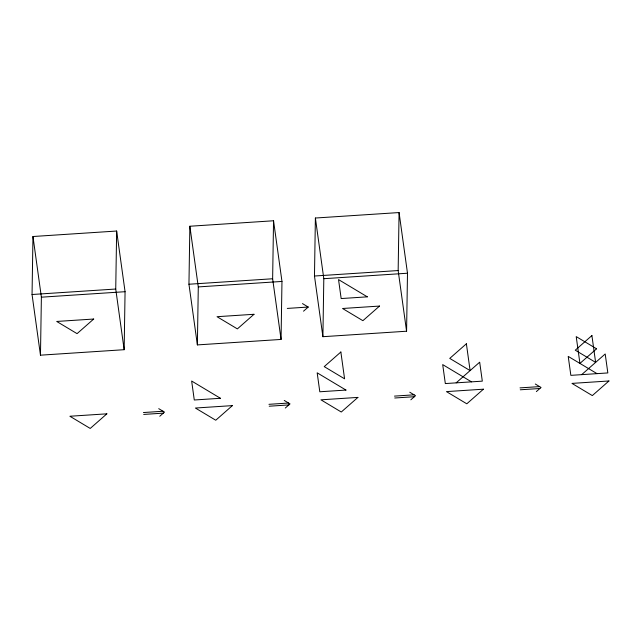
<?xml version="1.0" encoding="UTF-8"?>
<svg xmlns="http://www.w3.org/2000/svg" width="641" height="641" viewBox="0 0 641 641"><rect width="100%" height="100%" fill="white"/><g stroke="black" fill="none" stroke-linecap="round" stroke-linejoin="round"><path stroke-width="0.96" d="M32.05 294.507L32.963 236.513L116.646 231.032L125.067 291.703L124.154 349.698L40.471 355.178L32.05 294.507L115.733 289.027L116.646 231.032M40.471 355.178L41.385 297.184L32.963 236.513M188.951 284.235L189.864 226.241L273.547 220.768L281.968 281.439L281.062 339.434L197.38 344.906L188.951 284.235L272.633 278.763L273.547 220.768M197.38 344.906L198.285 286.912L189.864 226.241M314.475 276.023L315.388 218.028L399.071 212.556L407.492 273.226L406.578 331.221L322.904 336.693L314.475 276.023L398.157 270.55L399.071 212.556M322.904 336.693L323.809 278.699L315.388 218.028M159.785 416.241L164.489 412.107L158.728 408.662M303.522 311.181L308.225 307.047L302.472 303.594M285.309 408.029L290.012 403.894L284.251 400.449M410.825 399.816L415.528 395.681L409.775 392.228M456.16 382.853L479.676 362.189L482.312 381.147L445.327 383.566L442.699 364.609L471.48 381.852M536.349 391.603L541.052 387.468L535.299 384.015M581.683 374.64L605.2 353.976L607.836 372.934L570.851 375.354L568.214 356.396L597.003 373.639M41.385 297.184L125.067 291.703M198.285 286.912L281.968 281.439M323.809 278.699L407.492 273.226M287.304 308.417L308.225 307.047M143.432 412.532L163.046 411.25M268.956 404.319L288.57 403.037M394.479 396.106L414.094 394.816M520.003 387.885L539.618 386.603M143.696 414.423L163.311 413.141M269.22 406.21L288.835 404.928M394.744 397.997L414.358 396.715M520.268 389.784L539.882 388.502M398.157 270.55L406.578 331.221M272.633 278.763L281.062 339.434M115.733 289.027L124.154 349.698M93.698 319.034L77.064 333.649L56.712 321.453L93.698 319.034M106.863 413.83L90.229 428.444L69.877 416.249L106.863 413.83M254.004 314.282L237.378 328.897L217.027 316.702L254.004 314.282M232.379 405.617L215.753 420.232L195.401 408.037L232.379 405.617M379.528 306.069L362.894 320.684L342.542 308.489L379.528 306.069M340.86 352.005L324.226 366.62L344.578 378.815L340.86 352.005M357.902 397.404L341.276 412.019L320.925 399.824L357.902 397.404M466.384 343.792L449.75 358.407L470.101 370.602L466.384 343.792M483.426 389.191L466.8 403.806L446.448 391.611L483.426 389.191M591.907 335.572L575.273 350.194L595.625 362.389L591.907 335.572M596.563 348.8L579.937 363.415L576.211 336.605L596.563 348.8M608.95 380.978L592.324 395.593L571.964 383.398L608.95 380.978M367.317 296.839L341.164 298.554L338.536 279.588L367.317 296.839M220.432 398.285L194.279 399.992L191.651 381.034L220.432 398.285M345.956 390.065L319.803 391.779L317.175 372.822L345.956 390.065"/></g></svg>
